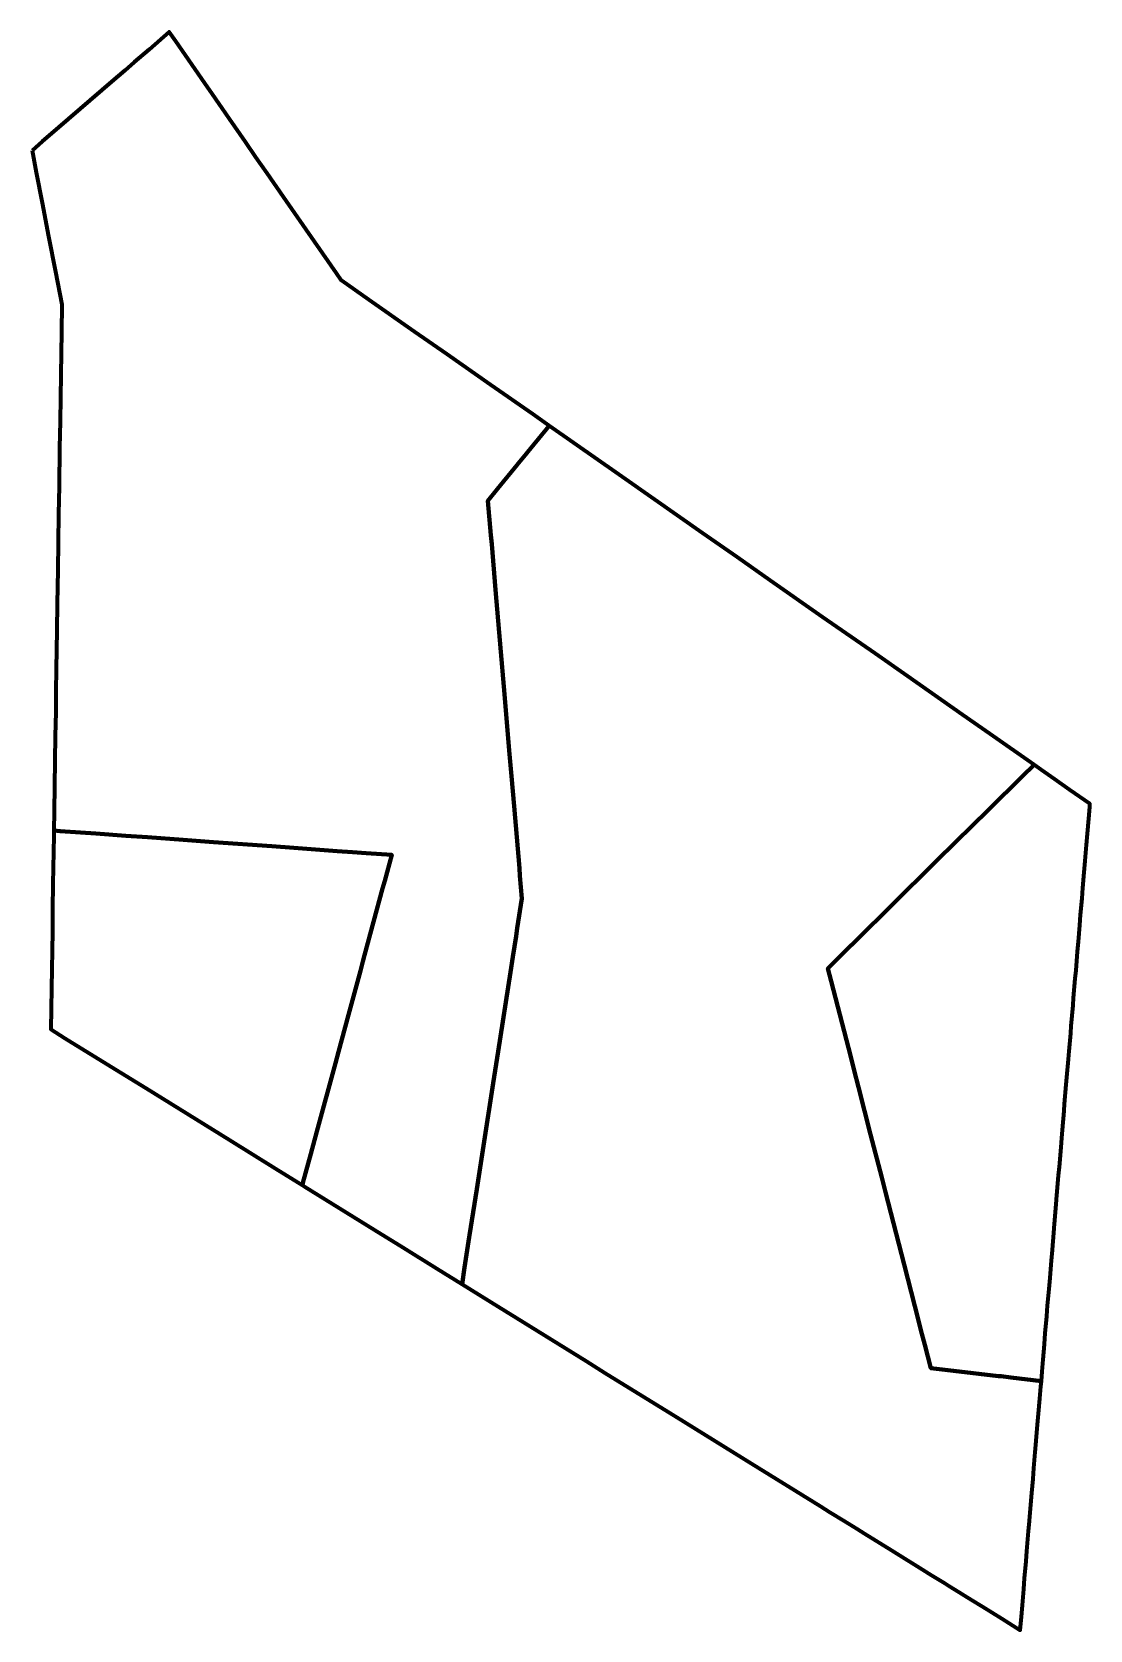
# Model space of a CAD drawing. Header units: metres. Extents: x 807753 to 807836, y 9157251 to 9157376.
import ezdxf

# ---------------------------------------------------------------- set-up
doc = ezdxf.new("R2010")
doc.units = ezdxf.units.M
doc.header["$MEASUREMENT"] = 0
doc.layers.add('2852-21112', color=1, linetype='Continuous')

msp = doc.modelspace()

# ---------------------------------------------------------------- linework, layer by layer
at = {"layer": '2852-21112', "color": 1, "lineweight": 70, "true_color": 0xff0000}
msp.add_lwpolyline([(807753.38, 9157366.77), (807753.71, 9157365.04), (807754.17, 9157362.68), (807754.68, 9157360.04), (807755.21, 9157357.27), (807755.7, 9157354.72), (807755.71, 9157354.7), (807755.68, 9157352.6), (807755.62, 9157349.23), (807755.6, 9157347.46), (807755.57, 9157345.59), (807755.54, 9157343.55), (807755.49, 9157340.52), (807755.46, 9157338.37), (807755.43, 9157336.14), (807755.4, 9157334.01), (807755.35, 9157331.33), (807755.32, 9157329.28), (807755.28, 9157326.23), (807755.25, 9157324.53), (807755.23, 9157322.87), (807755.2, 9157321.03), (807755.14, 9157317.13), (807755.11, 9157315.12), (807755.09, 9157313.62), (807755.58, 9157313.59), (807757.16, 9157313.47), (807758.38, 9157313.39), (807760.72, 9157313.22), (807762.41, 9157313.1), (807765.19, 9157312.9), (807767.56, 9157312.73), (807772.12, 9157312.4), (807773.85, 9157312.27), (807777.22, 9157312.03), (807778.43, 9157311.94), (807779.49, 9157311.87), (807781.49, 9157311.72), (807780.94, 9157309.7), (807780.78, 9157309.11), (807779.37, 9157303.88), (807779.24, 9157303.39), (807779.04, 9157302.68), (807778.11, 9157299.22), (807777.32, 9157296.33), (807777.09, 9157295.46), (807775.64, 9157290.12), (807775.17, 9157288.38), (807774.55, 9157286.1), (807774.51, 9157285.92), (807774.68, 9157285.82), (807780.13, 9157282.44), (807782.38, 9157281.05), (807785, 9157279.42), (807786.98, 9157278.2), (807787.18, 9157279.49), (807787.55, 9157281.87), (807787.57, 9157282.02), (807788.13, 9157285.61), (807788.66, 9157288.99), (807789.42, 9157293.9), (807789.8, 9157296.37), (807790.77, 9157302.56), (807790.95, 9157303.75), (807791.2, 9157305.37), (807791.3, 9157306.01), (807791.66, 9157308.32), (807791.51, 9157310.09), (807791.46, 9157310.68), (807791.05, 9157315.53), (807790.84, 9157317.89), (807790.7, 9157319.6), (807790.25, 9157324.89), (807790.02, 9157327.58), (807789.6, 9157332.43), (807789.3, 9157336.01), (807789.24, 9157336.71), (807789.01, 9157339.4), (807789.76, 9157340.32), (807791.3, 9157342.21), (807791.37, 9157342.3), (807791.78, 9157342.8), (807792.35, 9157343.5), (807793.79, 9157345.26), (807792.51, 9157346.15), (807789.2, 9157348.46), (807785.8, 9157350.84), (807783.28, 9157352.6), (807779.71, 9157355.1), (807777.56, 9157356.6), (807777.16, 9157357.17), (807775.45, 9157359.65), (807773.04, 9157363.14), (807771.75, 9157364.99), (807770.88, 9157366.24), (807770.06, 9157367.43), (807768.81, 9157369.23), (807768.23, 9157370.07), (807767.25, 9157371.49), (807766.94, 9157371.94), (807766.88, 9157372.03), (807764.61, 9157375.3), (807764.11, 9157376.02), (807762.53, 9157374.66), (807761.36, 9157373.66), (807760.63, 9157373.02), (807760.11, 9157372.58), (807759.6, 9157372.13), (807755.46, 9157368.57), (807754.18, 9157367.47)], close=True, dxfattribs=at)
at = {"layer": '2852-21112', "color": 131, "lineweight": 70, "true_color": 0xbbffff}
msp.add_lwpolyline([(807787.18, 9157279.49), (807786.98, 9157278.2), (807789.81, 9157276.44), (807791.78, 9157275.22), (807796.71, 9157272.17), (807798.15, 9157271.27), (807803.44, 9157268), (807803.77, 9157267.79), (807809.6, 9157264.18), (807814.98, 9157260.85), (807815.73, 9157260.38), (807816.85, 9157259.69), (807817.86, 9157259.06), (807818.42, 9157258.71), (807820.54, 9157257.4), (807821.79, 9157256.63), (807822.14, 9157256.41), (807822.76, 9157256.02), (807823.67, 9157255.46), (807824.71, 9157254.82), (807825.03, 9157254.62), (807825.48, 9157254.34), (807826.79, 9157253.53), (807827.64, 9157253), (807829.16, 9157252.06), (807830.6, 9157251.16), (807830.69, 9157252.21), (807830.77, 9157253.1), (807830.87, 9157254.37), (807830.94, 9157255.21), (807831.06, 9157256.55), (807831.12, 9157257.34), (807831.25, 9157258.88), (807831.32, 9157259.7), (807831.43, 9157260.97), (807831.51, 9157261.88), (807831.6, 9157262.98), (807831.67, 9157263.82), (807831.77, 9157265.05), (807831.85, 9157265.94), (807831.96, 9157267.23), (807832.03, 9157268.09), (807832.13, 9157269.25), (807832.21, 9157270.19), (807832.25, 9157270.62), (807829.87, 9157270.9), (807829.11, 9157270.99), (807828.91, 9157271.01), (807825.38, 9157271.42), (807823.61, 9157271.62), (807823.15, 9157273.44), (807822.92, 9157274.32), (807822.37, 9157276.46), (807821.53, 9157279.72), (807820.07, 9157285.37), (807819.78, 9157286.52), (807818.91, 9157289.88), (807817.96, 9157293.57), (807817.62, 9157294.89), (807817.35, 9157295.96), (807815.82, 9157301.87), (807815.57, 9157302.86), (807816.01, 9157303.3), (807817.32, 9157304.59), (807817.52, 9157304.79), (807820.88, 9157308.11), (807823.67, 9157310.86), (807825.94, 9157313.1), (807826.47, 9157313.63), (807830.43, 9157317.54), (807830.71, 9157317.81), (807830.75, 9157317.85), (807831.68, 9157318.77), (807828.23, 9157321.18), (807826.08, 9157322.68), (807821.78, 9157325.68), (807819.27, 9157327.45), (807815.16, 9157330.31), (807811.07, 9157333.17), (807808.47, 9157334.99), (807805.78, 9157336.87), (807802.03, 9157339.49), (807799.24, 9157341.44), (807795.7, 9157343.92), (807793.79, 9157345.26), (807792.35, 9157343.5), (807791.78, 9157342.8), (807791.37, 9157342.3), (807791.3, 9157342.21), (807789.76, 9157340.32), (807789.01, 9157339.4), (807789.24, 9157336.71), (807789.3, 9157336.01), (807789.6, 9157332.43), (807790.02, 9157327.58), (807790.25, 9157324.89), (807790.7, 9157319.6), (807790.84, 9157317.89), (807791.05, 9157315.53), (807791.46, 9157310.68), (807791.51, 9157310.09), (807791.66, 9157308.32), (807791.3, 9157306.01), (807791.2, 9157305.37), (807790.95, 9157303.75), (807790.77, 9157302.56), (807789.8, 9157296.37), (807789.42, 9157293.9), (807788.66, 9157288.99), (807788.13, 9157285.61), (807787.57, 9157282.02), (807787.55, 9157281.87)], close=True, dxfattribs=at)
at = {"layer": '2852-21112', "color": 3, "lineweight": 70, "true_color": 0x00ff00}
msp.add_lwpolyline([(807815.57, 9157302.86), (807815.82, 9157301.87), (807817.35, 9157295.96), (807817.62, 9157294.89), (807817.96, 9157293.57), (807818.91, 9157289.88), (807819.78, 9157286.52), (807820.07, 9157285.37), (807821.53, 9157279.72), (807822.37, 9157276.46), (807822.92, 9157274.32), (807823.15, 9157273.44), (807823.61, 9157271.62), (807825.38, 9157271.42), (807828.91, 9157271.01), (807829.11, 9157270.99), (807829.87, 9157270.9), (807832.25, 9157270.62), (807832.31, 9157271.36), (807832.39, 9157272.3), (807832.49, 9157273.51), (807832.56, 9157274.36), (807832.67, 9157275.68), (807832.74, 9157276.52), (807832.85, 9157277.82), (807832.93, 9157278.69), (807833.04, 9157280.03), (807833.11, 9157280.87), (807833.22, 9157282.19), (807833.28, 9157282.9), (807833.41, 9157284.43), (807833.47, 9157285.15), (807833.6, 9157286.69), (807833.66, 9157287.36), (807833.79, 9157288.89), (807833.85, 9157289.6), (807833.9, 9157290.24), (807834.03, 9157291.72), (807834.07, 9157292.27), (807834.2, 9157293.78), (807834.25, 9157294.35), (807834.37, 9157295.76), (807834.42, 9157296.39), (807834.54, 9157297.81), (807834.59, 9157298.36), (807834.73, 9157299.98), (807834.77, 9157300.57), (807834.9, 9157302.06), (807834.96, 9157302.7), (807835.08, 9157304.19), (807835.14, 9157304.94), (807835.25, 9157306.24), (807835.32, 9157307.04), (807835.43, 9157308.33), (807835.5, 9157309.16), (807835.6, 9157310.38), (807835.68, 9157311.25), (807835.78, 9157312.52), (807835.86, 9157313.4), (807835.96, 9157314.58), (807836.03, 9157315.47), (807836.05, 9157315.71), (807834.46, 9157316.82), (807833.27, 9157317.65), (807832.23, 9157318.38), (807831.68, 9157318.77), (807831.68, 9157318.77), (807830.75, 9157317.85), (807830.71, 9157317.81), (807830.43, 9157317.54), (807826.47, 9157313.63), (807825.94, 9157313.1), (807823.67, 9157310.86), (807820.88, 9157308.11), (807817.52, 9157304.79), (807817.32, 9157304.59), (807816.01, 9157303.3)], close=True, dxfattribs=at)
at = {"layer": '2852-21112', "color": 6, "lineweight": 70, "true_color": 0xff00ff}
msp.add_lwpolyline([(807754.88, 9157299.69), (807754.85, 9157298.1), (807755.95, 9157297.42), (807759.55, 9157295.2), (807762.3, 9157293.49), (807766.2, 9157291.07), (807768.81, 9157289.46), (807772.41, 9157287.23), (807774.51, 9157285.92), (807774.55, 9157286.1), (807775.17, 9157288.38), (807775.64, 9157290.12), (807777.09, 9157295.46), (807777.32, 9157296.33), (807778.11, 9157299.22), (807779.04, 9157302.68), (807779.24, 9157303.39), (807779.37, 9157303.88), (807780.78, 9157309.11), (807780.94, 9157309.7), (807781.49, 9157311.72), (807779.49, 9157311.87), (807778.43, 9157311.94), (807777.22, 9157312.03), (807773.85, 9157312.27), (807772.12, 9157312.4), (807767.56, 9157312.73), (807765.19, 9157312.9), (807762.41, 9157313.1), (807760.72, 9157313.22), (807758.38, 9157313.39), (807757.16, 9157313.47), (807755.58, 9157313.59), (807755.09, 9157313.62), (807755.08, 9157313.22), (807755.02, 9157309.47), (807754.99, 9157307.48), (807754.97, 9157305.75), (807754.9, 9157301.31)], close=True, dxfattribs=at)

doc.saveas('drawing.dxf')
